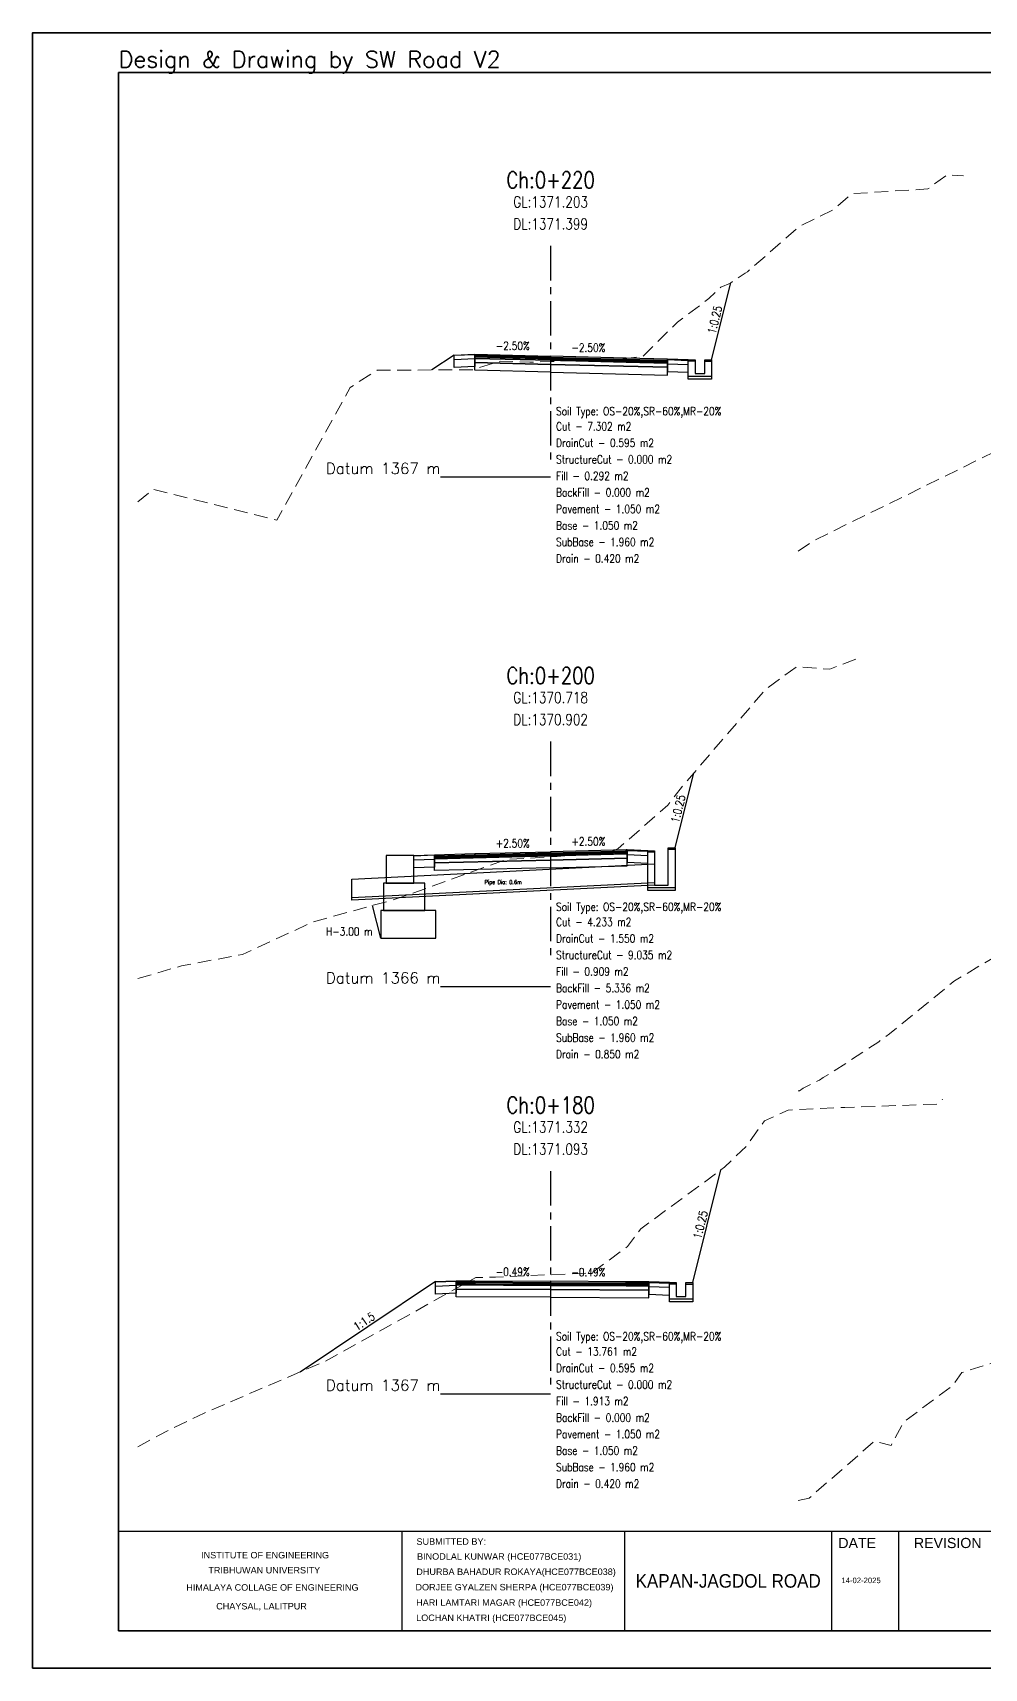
# Model space of a CAD drawing. Extents: x -19 to 1577, y -12 to 48.
# Drawn here: x 89.2 to 123.8, y -11.7 to 47.7 of the extents above; entities that cross this region are included whole.
import ezdxf
from ezdxf.enums import TextEntityAlignment as Align

# ---------------------------------------------------------------- set-up
doc = ezdxf.new("R2010")
doc.units = 0
doc.header["$MEASUREMENT"] = 0
doc.linetypes.add('Center', pattern=[2, 1.25, -0.25, 0.25, -0.25])
doc.linetypes.add('Dashed', pattern=[0.75, 0.5, -0.25])
for name, color, linetype in [('BackFill-Area', 7, 'Continuous'), ('Base', 6, 'Continuous'), ('Base-Area', 7, 'Continuous'), ('Cut-Area', 7, 'Continuous'), ('CutFillLine', 4, 'Continuous'), ('Drain', 3, 'Continuous'), ('Drain-Area', 7, 'Continuous'), ('DrainCut-Area', 7, 'Continuous'), ('ExtraWideningLayers', 7, 'Continuous'), ('Fill-Area', 7, 'Continuous'), ('Frame', 7, 'Continuous'), ('GabionRetainingWall', 140, 'Continuous'), ('Height', 7, 'Continuous'), ('L_CF_Slope', 7, 'Continuous'), ('L_Slope', 7, 'Continuous'), ('Pavement-Area', 7, 'Continuous'), ('PavementLayers', 1, 'Continuous'), ('PipeCulvert', 6, 'Continuous'), ('R_CF_Slope', 7, 'Continuous'), ('R_Slope', 7, 'Continuous'), ('Shoulder', 2, 'Continuous'), ('Soil Type', 7, 'Continuous'), ('StructureCut-Area', 7, 'Continuous'), ('SubBase', 7, 'Continuous'), ('SubBase-Area', 7, 'Continuous')]:
    doc.layers.add(name, color=color, linetype=linetype)
for name, color, linetype, lineweight in [('CenterLine', 5, 'Center', 25), ('ChainageTxt', 7, 'Continuous', 25), ('DatumLabel', 1, 'Continuous', 25), ('DLTxt', 1, 'Continuous', 25), ('GL', 104, 'Dashed', 18), ('GLTxt', 3, 'Continuous', 25)]:
    doc.layers.add(name, color=color, linetype=linetype, lineweight=lineweight)
doc.styles.add('ARIAL', font='arial.ttf')
doc.styles.get("Standard").update_dxf_attribs({"font": 'simplex.shx'})

# ---------------------------------------------------------------- blocks, each defined once
blk = doc.blocks.new('SheetA3-1')
at = {"layer": 'Frame', "color": 6, "linetype": 'Continuous', "lineweight": 35}
for p, q in [((397, 0), (0, 0)), ((0, 0), (0, -283)), ((0, -283), (397, -283))]:
    blk.add_line(p, q, dxfattribs=at)
at = {"layer": 'Frame', "linetype": 'Continuous', "lineweight": 30}
for p, q in [((397, -264.94), (0, -264.94)), ((51.51, -282.86), (51.51, -264.94)), ((91.94, -264.94), (91.94, -282.86)), ((129.6, -282.86), (129.6, -264.94)), ((141.75, -282.86), (141.75, -264.94))]:
    blk.add_line(p, q, dxfattribs=at)
at = {"layer": 'Frame', "color": 6, "linetype": 'Continuous', "lineweight": 35}
blk.add_lwpolyline([(-15.62, -289.77), (404.38, -289.77), (404.38, 7.23), (-15.62, 7.23)], close=True, dxfattribs=at)
at = {"color": 1, "style": 'ARIAL'}
for tag, height, p in [('DWGNUM', 4, (397, -274.34)), ('SHEETNUM', 3, (397, -280.11))]:
    blk.add_attdef(tag, text='', height=height, dxfattribs=at).set_placement(p, align=Align.MIDDLE_RIGHT)
at = {"style": 'ARIAL'}
blk.add_attdef('CHRANGE', text='', height=3, dxfattribs=at).set_placement((332.51, -278.38), align=Align.MIDDLE_CENTER)
at = {"layer": 'Frame', "linetype": 'Continuous', "style": 'ARIAL'}
for s, height, p in [('SUBMITTED BY:', 1.1795, (54.13, -267.35)), ('DATE', 1.843, (130.78, -267.94)), ('REVISION', 1.843, (144.51, -267.94)), ('BINODLAL KUNWAR (HCE077BCE031)', 1.1795, (54.23, -270.06)), ('DHURBA BAHADUR ROKAYA(HCE077BCE038)', 1.1795, (54.09, -272.83)), ('DORJEE GYALZEN SHERPA (HCE077BCE039)', 1.1795, (53.94, -275.63)), ('14-02-2025', 1, (131.34, -274.31)), ('HARI LAMTARI MAGAR (HCE077BCE042)', 1.1795, (54.07, -278.43)), ('LOCHAN KHATRI (HCE077BCE045)', 1.1795, (54.07, -281.19))]:
    blk.add_text(s, height=height, dxfattribs=at).set_placement(p)
blk.add_text('INSTITUTE OF ENGINEERING', height=1.1795, dxfattribs=at).set_placement((26.62, -269.82), align=Align.CENTER)
for s, p in [('TRIBHUWAN UNIVERSITY', (26.46, -271.96)), ('HIMALAYA COLLAGE OF ENGINEERING', (27.95, -275.09)), ('CHAYSAL, LALITPUR', (25.97, -278.6))]:
    blk.add_text(s, height=1.1795, dxfattribs=at).set_placement(p, align=Align.MIDDLE)
at = {"layer": 'Frame', "linetype": 'Continuous', "lineweight": 30, "style": 'ARIAL', "width": 0.9}
for tag, height, p in [('DWGNAME', 3.07, (332.51, -269.42)), ('KAPAN-JAGDOLROAD', 2.46, (110.77, -273.9))]:
    blk.add_attdef(tag, text='', height=height, dxfattribs=at).set_placement(p, align=Align.MIDDLE_CENTER)
at = {"layer": 'Frame', "color": 7, "linetype": 'Continuous', "style": 'ARIAL'}
for tag, p in [('V1', (269.08, -274.49)), ('V2', (299.8, -274.49))]:
    blk.add_attdef(tag, text='', height=1.13, dxfattribs=at).set_placement(p, align=Align.BOTTOM_CENTER)
blk.add_attdef('HSCALE', (282.14, -271.91), '', height=1.13, dxfattribs=at)

msp = doc.modelspace()

# ---------------------------------------------------------------- linework, layer by layer
at = {"layer": 'Base'}
for points in [[(108, 35.85), (108, 35.7), (105.25, 35.769), (105.25, 35.769), (105.25, 35.919), (108, 35.85)], [(108, 35.85), (108, 35.7), (112.25, 35.594), (112.25, 35.594), (112.25, 35.744), (108, 35.85)], [(108, 17.85), (108, 17.7), (103.778, 17.594), (103.778, 17.594), (103.778, 17.744), (108, 17.85)], [(108, 17.85), (108, 17.7), (110.778, 17.769), (110.778, 17.769), (110.778, 17.919), (108, 17.85)], [(108, 2.25), (108, 2.1), (104.568, 2.117), (104.568, 2.117), (104.568, 2.267), (108, 2.25)], [(108, 2.25), (108, 2.1), (111.568, 2.082), (111.568, 2.082), (111.568, 2.232), (108, 2.25)]]:
    msp.add_lwpolyline(points, dxfattribs=at)
at = {"layer": 'CenterLine'}
for p, q in [((108, 40), (108, 32)), ((108, 22), (108, 14)), ((108, 6.4), (108, -1.6))]:
    msp.add_line(p, q, dxfattribs=at)
at = {"layer": 'CutFillLine'}
for points in [[(113.85, 35.864), (114.55, 38.665)], [(104.5, 36.039), (103.689, 35.498)], [(112.528, 18.139), (113.211, 20.868)], [(101.828, 14.864), (101.532, 16.049)], [(113.168, 2.352), (114.192, 6.447)], [(103.818, 2.387), (98.896, -0.894)]]:
    msp.add_lwpolyline(points, dxfattribs=at)
at = {"layer": 'DatumLabel'}
for p, q in [((108, 31.601), (104, 31.601)), ((108, 13.098), (104, 13.098)), ((108, -1.693), (104, -1.693))]:
    msp.add_line(p, q, dxfattribs=at)
at = {"layer": 'Drain'}
for points in [[(113, 35.864), (113.25, 35.864), (113.25, 35.814), (113.25, 35.364), (113.6, 35.364), (113.6, 35.814), (113.6, 35.864), (113.85, 35.864), (113.85, 35.814), (113.85, 35.364), (113.85, 35.264), (113.85, 35.164), (113, 35.164), (113, 35.264), (113, 35.364), (113, 35.814), (113, 35.864)], [(113.25, 35.814), (113, 35.814)], [(113.6, 35.814), (113.85, 35.814)], [(113.85, 35.264), (113, 35.264)], [(111.528, 18.039), (111.778, 18.039), (111.778, 17.989), (111.778, 16.789), (112.278, 16.789), (112.278, 18.089), (112.278, 18.139), (112.528, 18.139), (112.528, 18.089), (112.528, 16.789), (112.528, 16.689), (112.528, 16.589), (111.528, 16.589), (111.528, 16.689), (111.528, 16.789), (111.528, 17.989), (111.528, 18.039)], [(111.778, 17.989), (111.528, 17.989)], [(112.278, 18.089), (112.528, 18.089)], [(112.528, 16.689), (111.528, 16.689)], [(112.318, 2.352), (112.568, 2.352), (112.568, 2.302), (112.568, 1.852), (112.918, 1.852), (112.918, 2.302), (112.918, 2.352), (113.168, 2.352), (113.168, 2.302), (113.168, 1.852), (113.168, 1.752), (113.168, 1.652), (112.318, 1.652), (112.318, 1.752), (112.318, 1.852), (112.318, 2.302), (112.318, 2.352)], [(112.568, 2.302), (112.318, 2.302)], [(112.918, 2.302), (113.168, 2.302)], [(113.168, 1.752), (112.318, 1.752)]]:
    msp.add_lwpolyline(points, dxfattribs=at)
at = {"layer": 'ExtraWideningLayers'}
for points in [[(110.75, 35.931), (110.75, 35.881), (112.25, 35.844), (112.25, 35.844), (112.25, 35.894), (110.75, 35.931)], [(110.75, 35.881), (110.75, 35.831), (112.25, 35.794), (112.25, 35.794), (112.25, 35.844), (110.75, 35.881)], [(110.75, 35.831), (110.75, 35.781), (112.25, 35.744), (112.25, 35.744), (112.25, 35.794), (110.75, 35.831)], [(105.25, 17.931), (105.25, 17.881), (103.778, 17.844), (103.778, 17.844), (103.778, 17.894), (105.25, 17.931)], [(105.25, 17.881), (105.25, 17.831), (103.778, 17.794), (103.778, 17.794), (103.778, 17.844), (105.25, 17.881)], [(105.25, 17.831), (105.25, 17.781), (103.778, 17.744), (103.778, 17.744), (103.778, 17.794), (105.25, 17.831)], [(110.75, 18.069), (110.75, 18.019), (110.778, 18.019), (110.778, 18.019), (110.778, 18.069), (110.75, 18.069)], [(110.75, 18.019), (110.75, 17.969), (110.778, 17.969), (110.778, 17.969), (110.778, 18.019), (110.75, 18.019)], [(110.75, 17.969), (110.75, 17.919), (110.778, 17.919), (110.778, 17.919), (110.778, 17.969), (110.75, 17.969)], [(105.25, 2.414), (105.25, 2.364), (104.568, 2.367), (104.568, 2.367), (104.568, 2.417), (105.25, 2.414)], [(110.75, 2.386), (110.75, 2.336), (111.568, 2.332), (111.568, 2.332), (111.568, 2.382), (110.75, 2.386)], [(105.25, 2.364), (105.25, 2.314), (104.568, 2.317), (104.568, 2.317), (104.568, 2.367), (105.25, 2.364)], [(105.25, 2.314), (105.25, 2.264), (104.568, 2.267), (104.568, 2.267), (104.568, 2.317), (105.25, 2.314)], [(110.75, 2.336), (110.75, 2.286), (111.568, 2.282), (111.568, 2.282), (111.568, 2.332), (110.75, 2.336)], [(110.75, 2.286), (110.75, 2.236), (111.568, 2.232), (111.568, 2.232), (111.568, 2.282), (110.75, 2.286)]]:
    msp.add_lwpolyline(points, dxfattribs=at)
at = {"layer": 'GabionRetainingWall'}
for points in [[(103.028, 17.864), (102.028, 17.864), (102.028, 16.864), (103.028, 16.864), (103.028, 17.864)], [(103.428, 16.864), (101.928, 16.864), (101.928, 15.864), (103.428, 15.864), (103.428, 16.864)], [(103.828, 15.864), (101.828, 15.864), (101.828, 14.864), (103.828, 14.864), (103.828, 15.864)]]:
    msp.add_lwpolyline(points, dxfattribs=at)
at = {"layer": 'GL', "flags": 128}
for points in [[(117, 28.914), (117.559, 29.298), (124.919, 32.907), (126.319, 33.623), (127.73, 34.35), (130.22, 36.071), (130.601, 36.046), (132, 35.966), (132.876, 35.916), (134.972, 36.042), (136.311, 36.731), (137.095, 37.264), (137.95, 37.934), (138.855, 38.197), (140.207, 39.244), (142.303, 40.589), (142.941, 40.99), (144.573, 42.077), (145.117, 42.031), (147, 42.787)], [(93, 30.705), (93.557, 31.165), (98.05, 30.046), (100.714, 34.86), (101.693, 35.485), (104.468, 35.503), (105.222, 35.506), (105.366, 35.571), (106.194, 35.818), (107.246, 35.782), (108, 35.804), (108.979, 35.834), (109.817, 35.822), (110.069, 35.828), (111.362, 36), (112.611, 37.23), (113.746, 38.087), (114.182, 38.503), (114.533, 38.653), (115.067, 39.016), (115.15, 39.061), (117.029, 40.704), (118.248, 41.297), (118.938, 41.899), (121.709, 42.071), (122.415, 42.592), (123, 42.544)], [(93, 13.397), (94.582, 13.855), (96.804, 14.269), (99.377, 15.457), (102.35, 16.273), (103.446, 16.656), (106.438, 17.734), (107.152, 17.756), (108, 17.816), (108.234, 17.833), (109.999, 17.933), (110.109, 17.951), (110.45, 18.118), (110.817, 18.428), (112.256, 19.691), (112.822, 20.416), (115.809, 23.894), (116.937, 24.723), (118.143, 24.626), (119.159, 25.023)], [(117, 9.319), (117.043, 9.321), (117.184, 9.417), (117.614, 9.625), (117.691, 9.664), (117.767, 9.703), (117.908, 9.801), (118.232, 9.99), (119.925, 11.102), (120.315, 11.384), (122.682, 13.312), (124.127, 14.177), (124.768, 14.558), (126.172, 15.556), (127.83, 16.462), (128.9, 17.329), (129.883, 17.997), (130.015, 17.929), (130.964, 17.924), (132, 17.912), (132.187, 17.909), (132.332, 17.91), (134.321, 17.985), (135.349, 18.01), (135.365, 17.992), (136.043, 18.528), (143.316, 23.427), (146.434, 23.161), (147, 23.386)], [(93, -3.612), (93.752, -3.202), (94.183, -2.973), (95.404, -2.391), (99.804, -0.505), (105.287, 2.536), (105.993, 2.555), (107.837, 2.632), (108, 2.639), (109.118, 2.686), (109.505, 2.707), (110.791, 3.664), (111.283, 4.31), (114.325, 6.545), (115.105, 7.303), (115.775, 8.231), (116.638, 8.617), (118.692, 8.713), (122.074, 8.835), (122.245, 9.009)], [(117, -5.565), (117.392, -5.479), (119.773, -3.405), (120.371, -3.562), (120.849, -2.7), (122.618, -1.379), (122.949, -0.912), (124.116, -0.549), (125.188, 0.28), (126.668, 2.487), (127.883, 2.516), (128.675, 2.493), (129.114, 2.462), (129.951, 2.471), (131.672, 2.384), (132, 2.367), (132.004, 2.367), (132.512, 2.374), (132.916, 2.376), (134.464, 2.337), (134.465, 2.337), (136.252, 3.869), (137.441, 4.499), (137.894, 4.92), (138.287, 5.415), (139.043, 5.784), (139.618, 6.306), (140.565, 6.708), (142.361, 7.669), (142.594, 7.835), (142.848, 8.002), (142.895, 8.033), (142.977, 8.098), (143.311, 8.323), (147, 8.008)]]:
    msp.add_lwpolyline(points, dxfattribs=at)
at = {"layer": 'PavementLayers'}
for points in [[(108, 36), (108, 35.95), (105.25, 36.019), (105.25, 36.019), (105.25, 36.069), (108, 36)], [(108, 35.95), (108, 35.9), (105.25, 35.969), (105.25, 35.969), (105.25, 36.019), (108, 35.95)], [(108, 35.9), (108, 35.85), (105.25, 35.919), (105.25, 35.919), (105.25, 35.969), (108, 35.9)], [(108, 36), (108, 35.95), (110.75, 35.881), (110.75, 35.881), (110.75, 35.931), (108, 36)], [(108, 35.95), (108, 35.9), (110.75, 35.831), (110.75, 35.831), (110.75, 35.881), (108, 35.95)], [(108, 35.9), (108, 35.85), (110.75, 35.781), (110.75, 35.781), (110.75, 35.831), (108, 35.9)], [(108, 18), (108, 17.95), (105.25, 17.881), (105.25, 17.881), (105.25, 17.931), (108, 18)], [(108, 17.95), (108, 17.9), (105.25, 17.831), (105.25, 17.831), (105.25, 17.881), (108, 17.95)], [(108, 17.9), (108, 17.85), (105.25, 17.781), (105.25, 17.781), (105.25, 17.831), (108, 17.9)], [(108, 18), (108, 17.95), (110.75, 18.019), (110.75, 18.019), (110.75, 18.069), (108, 18)], [(108, 17.95), (108, 17.9), (110.75, 17.969), (110.75, 17.969), (110.75, 18.019), (108, 17.95)], [(108, 17.9), (108, 17.85), (110.75, 17.919), (110.75, 17.919), (110.75, 17.969), (108, 17.9)], [(108, 2.4), (108, 2.35), (105.25, 2.364), (105.25, 2.364), (105.25, 2.414), (108, 2.4)], [(108, 2.4), (108, 2.35), (110.75, 2.336), (110.75, 2.336), (110.75, 2.386), (108, 2.4)], [(108, 2.35), (108, 2.3), (105.25, 2.314), (105.25, 2.314), (105.25, 2.364), (108, 2.35)], [(108, 2.3), (108, 2.25), (105.25, 2.264), (105.25, 2.264), (105.25, 2.314), (108, 2.3)], [(108, 2.35), (108, 2.3), (110.75, 2.286), (110.75, 2.286), (110.75, 2.336), (108, 2.35)], [(108, 2.3), (108, 2.25), (110.75, 2.236), (110.75, 2.236), (110.75, 2.286), (108, 2.3)]]:
    msp.add_lwpolyline(points, dxfattribs=at)
at = {"layer": 'PipeCulvert'}
for points in [[(106.278, 17.284), (111.778, 17.559), (111.778, 17.474), (111.778, 16.874), (111.778, 16.789), (100.778, 16.239), (100.778, 16.324), (100.778, 16.924), (100.778, 17.009), (106.278, 17.284)], [(111.778, 16.874), (100.778, 16.324)]]:
    msp.add_lwpolyline(points, dxfattribs=at)
at = {"layer": 'Shoulder'}
for p, q in [((105.25, 36.049), (104.5, 36.019)), ((105.25, 35.899), (104.5, 35.869)), ((112.25, 35.874), (113, 35.844)), ((112.25, 35.724), (113, 35.694)), ((103.778, 17.874), (103.028, 17.844)), ((110.778, 18.049), (111.528, 18.019)), ((110.778, 17.899), (111.528, 17.869)), ((103.778, 17.724), (103.028, 17.694)), ((104.568, 2.397), (103.818, 2.367)), ((104.568, 2.247), (103.818, 2.217)), ((111.568, 2.362), (112.318, 2.332)), ((111.568, 2.212), (112.318, 2.182))]:
    msp.add_line(p, q, dxfattribs=at)
for points in [[(105.25, 36.069), (105.25, 36.049), (105.25, 35.899), (105.25, 35.619), (104.5, 35.589), (104.5, 35.869), (104.5, 36.019), (104.5, 36.039), (105.25, 36.069)], [(112.25, 35.894), (112.25, 35.874), (112.25, 35.724), (112.25, 35.444), (113, 35.414), (113, 35.694), (113, 35.844), (113, 35.864), (112.25, 35.894)], [(103.778, 17.894), (103.778, 17.874), (103.778, 17.724), (103.778, 17.444), (103.028, 17.414), (103.028, 17.694), (103.028, 17.844), (103.028, 17.864), (103.778, 17.894)], [(110.778, 18.069), (110.778, 18.049), (110.778, 17.899), (110.778, 17.619), (111.528, 17.589), (111.528, 17.869), (111.528, 18.019), (111.528, 18.039), (110.778, 18.069)], [(104.568, 2.417), (104.568, 2.397), (104.568, 2.247), (104.568, 1.967), (103.818, 1.937), (103.818, 2.217), (103.818, 2.367), (103.818, 2.387), (104.568, 2.417)], [(111.568, 2.382), (111.568, 2.362), (111.568, 2.212), (111.568, 1.932), (112.318, 1.902), (112.318, 2.182), (112.318, 2.332), (112.318, 2.352), (111.568, 2.382)]]:
    msp.add_lwpolyline(points, dxfattribs=at)
at = {"layer": 'SubBase'}
for points in [[(108, 35.7), (108, 35.42), (105.25, 35.489), (105.25, 35.489), (105.25, 35.769), (108, 35.7)], [(108, 35.7), (108, 35.42), (112.25, 35.314), (112.25, 35.314), (112.25, 35.594), (108, 35.7)], [(108, 17.7), (108, 17.42), (103.778, 17.314), (103.778, 17.314), (103.778, 17.594), (108, 17.7)], [(108, 17.7), (108, 17.42), (110.778, 17.489), (110.778, 17.489), (110.778, 17.769), (108, 17.7)], [(108, 2.1), (108, 1.82), (104.568, 1.837), (104.568, 1.837), (104.568, 2.117), (108, 2.1)], [(108, 2.1), (108, 1.82), (111.568, 1.802), (111.568, 1.802), (111.568, 2.082), (108, 2.1)]]:
    msp.add_lwpolyline(points, dxfattribs=at)

# ---------------------------------------------------------------- block references
ref = msp.add_blockref('SheetA3-1', (92.3, 46.3), dxfattribs=dict(xscale=0.200000002980232, yscale=0.200000002980232, zscale=0.200000002980232))
ref.add_attrib('ROADNAME', 'KAPAN-JAGDOL ROAD', dxfattribs={"layer": 'Frame', "linetype": 'Continuous', "lineweight": 30, "height": 0.49145, "style": 'ARIAL', "width": 0.9}).set_placement((114.453, -8.481), align=Align.MIDDLE_CENTER)

# ---------------------------------------------------------------- texts
msp.add_text('Design & Drawing by SW Road V2', height=0.6).set_placement((92.3, 46.3), align=Align.BOTTOM_LEFT)
at = {"layer": 'BackFill-Area', "width": 0.8}
for s, p in [('BackFill - 0.000 m2', (108.2, 31.2)), ('BackFill - 5.336 m2', (108.2, 13.2)), ('BackFill - 0.000 m2', (108.2, -2.4))]:
    msp.add_text(s, height=0.3, dxfattribs=at).set_placement(p, align=Align.TOP_LEFT)
at = {"layer": 'Base-Area', "width": 0.8}
for p in [(108.2, 30), (108.2, 12), (108.2, -3.6)]:
    msp.add_text('Base - 1.050 m2', height=0.3, dxfattribs=at).set_placement(p, align=Align.TOP_LEFT)
at = {"layer": 'ChainageTxt', "width": 0.8}
for s, p in [('Ch:0+220', (108, 42.4)), ('Ch:0+200', (108, 24.4)), ('Ch:0+180', (108, 8.8))]:
    msp.add_text(s, height=0.6, dxfattribs=at).set_placement(p, align=Align.MIDDLE_CENTER)
at = {"layer": 'Cut-Area', "width": 0.8}
for s, p in [('Cut - 7.302 m2', (108.2, 33.6)), ('Cut - 4.233 m2', (108.2, 15.6)), ('Cut - 13.761 m2', (108.2, 0))]:
    msp.add_text(s, height=0.3, dxfattribs=at).set_placement(p, align=Align.TOP_LEFT)
at = {"layer": 'DatumLabel'}
for s, p in [('Datum 1367 m', (104, 31.601)), ('Datum 1366 m', (104, 13.098)), ('Datum 1367 m', (104, -1.693))]:
    msp.add_text(s, height=0.4, dxfattribs=at).set_placement(p, align=Align.BOTTOM_RIGHT)
at = {"layer": 'DLTxt', "width": 0.8}
for s, p in [('DL:1371.399', (108, 40.8)), ('DL:1370.902', (108, 22.8)), ('DL:1371.093', (108, 7.2))]:
    msp.add_text(s, height=0.4, dxfattribs=at).set_placement(p, align=Align.MIDDLE_CENTER)
at = {"layer": 'Drain-Area', "width": 0.8}
for s, p in [('Drain - 0.420 m2', (108.2, 28.8)), ('Drain - 0.850 m2', (108.2, 10.8)), ('Drain - 0.420 m2', (108.2, -4.8))]:
    msp.add_text(s, height=0.3, dxfattribs=at).set_placement(p, align=Align.TOP_LEFT)
at = {"layer": 'DrainCut-Area', "width": 0.8}
for s, p in [('DrainCut - 0.595 m2', (108.2, 33)), ('DrainCut - 1.550 m2', (108.2, 15)), ('DrainCut - 0.595 m2', (108.2, -0.6))]:
    msp.add_text(s, height=0.3, dxfattribs=at).set_placement(p, align=Align.TOP_LEFT)
at = {"layer": 'Fill-Area', "width": 0.8}
for s, p in [('Fill - 0.292 m2', (108.2, 31.8)), ('Fill - 0.909 m2', (108.2, 13.8)), ('Fill - 1.913 m2', (108.2, -1.8))]:
    msp.add_text(s, height=0.3, dxfattribs=at).set_placement(p, align=Align.TOP_LEFT)
at = {"layer": 'GLTxt', "width": 0.8}
for s, p in [('GL:1371.203', (108, 41.6)), ('GL:1370.718', (108, 23.6)), ('GL:1371.332', (108, 8))]:
    msp.add_text(s, height=0.4, dxfattribs=at).set_placement(p, align=Align.MIDDLE_CENTER)
at = {"layer": 'Height', "width": 0.8}
msp.add_text('H-3.00 m', height=0.3, dxfattribs=at).set_placement((101.528, 14.864), align=Align.BOTTOM_RIGHT)
at = {"layer": 'L_CF_Slope', "width": 0.8}
msp.add_text('1:1.5', height=0.3, rotation=33.69007, dxfattribs=at).set_placement((101.357, 0.746), align=Align.BOTTOM_CENTER)
at = {"layer": 'L_Slope', "width": 0.8}
for s, p in [('-2.50%', (106.625, 36.134)), ('+2.50%', (106.625, 18.066)), ('-0.49%', (106.625, 2.507))]:
    msp.add_text(s, height=0.3, dxfattribs=at).set_placement(p, align=Align.BOTTOM_CENTER)
at = {"layer": 'Pavement-Area', "width": 0.8}
for p in [(108.2, 30.6), (108.2, 12.6), (108.2, -3)]:
    msp.add_text('Pavement - 1.050 m2', height=0.3, dxfattribs=at).set_placement(p, align=Align.TOP_LEFT)
at = {"layer": 'PipeCulvert', "width": 0.8}
msp.add_text('Pipe Dia: 0.6m', height=0.15, dxfattribs=at).set_placement((106.278, 16.899), align=Align.MIDDLE_CENTER)
at = {"layer": 'R_CF_Slope', "width": 0.8}
for p in [(114.2, 37.264), (112.869, 19.504), (113.68, 4.4)]:
    msp.add_text('1:0.25', height=0.3, rotation=75.96376, dxfattribs=at).set_placement(p, align=Align.BOTTOM_CENTER)
at = {"layer": 'R_Slope', "width": 0.8}
for s, p in [('-2.50%', (109.375, 36.066)), ('+2.50%', (109.375, 18.134)), ('-0.49%', (109.375, 2.493))]:
    msp.add_text(s, height=0.3, dxfattribs=at).set_placement(p, align=Align.BOTTOM_CENTER)
at = {"layer": 'Soil Type', "width": 0.8}
for p in [(108.2, 34), (108.2, 16), (108.2, 0.4)]:
    msp.add_text('Soil Type: OS-20%,SR-60%,MR-20%', height=0.3, dxfattribs=at).set_placement(p, align=Align.MIDDLE_LEFT)
at = {"layer": 'StructureCut-Area', "width": 0.8}
for s, p in [('StructureCut - 0.000 m2', (108.2, 32.4)), ('StructureCut - 9.035 m2', (108.2, 14.4)), ('StructureCut - 0.000 m2', (108.2, -1.2))]:
    msp.add_text(s, height=0.3, dxfattribs=at).set_placement(p, align=Align.TOP_LEFT)
at = {"layer": 'SubBase-Area', "width": 0.8}
for p in [(108.2, 29.4), (108.2, 11.4), (108.2, -4.2)]:
    msp.add_text('SubBase - 1.960 m2', height=0.3, dxfattribs=at).set_placement(p, align=Align.TOP_LEFT)

doc.saveas('drawing.dxf')
